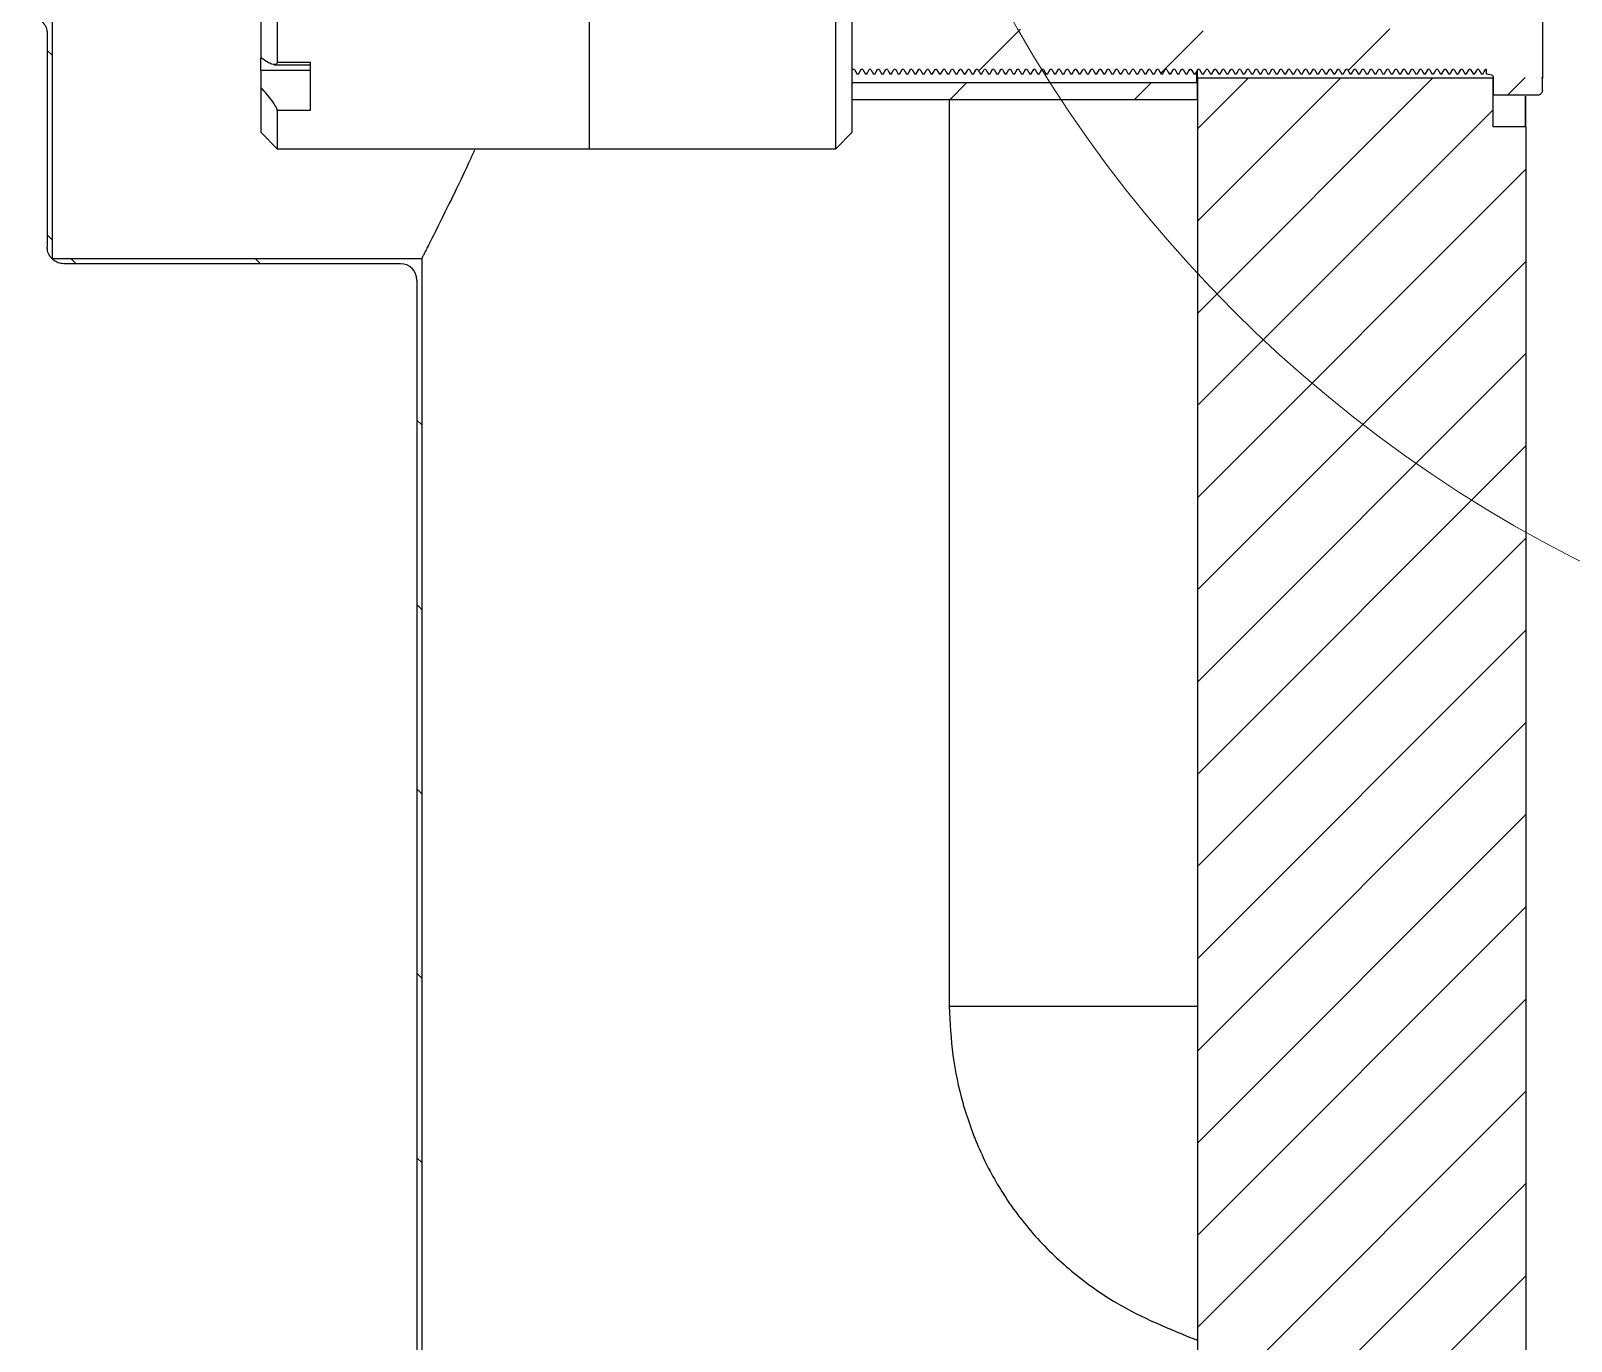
# Model space of a CAD drawing. Header units: millimetres. Extents: x 2 to 1187, y 2 to 839.
# Drawn here: x 635 to 672.51, y 697.73 to 729.63 of the extents above; entities that cross this region are included whole.
import ezdxf

# ---------------------------------------------------------------- set-up
doc = ezdxf.new("R2010")
doc.units = ezdxf.units.MM

# ---------------------------------------------------------------- blocks, each defined once
blk = doc.blocks.new('SW_HATCH_0')
at = {"color": 0, "linetype": 'Continuous', "lineweight": 18}
for p, q in [((7.691, 209.747), (6.677, 208.733)), ((12.143, 209.709), (11.109, 208.675)), ((16.684, 209.76), (15.67, 208.745)), ((-16, 209.233), (-15.88, 209.113)), ((17.729, 208.559), (12, 202.83)), ((15.484, 208.559), (12, 205.076)), ((13.239, 208.559), (12, 207.321)), ((19.983, 208.569), (19.554, 208.139)), ((6.384, 208.439), (5.984, 208.039)), ((10.874, 208.439), (10.474, 208.039)), ((19.2, 207.785), (12, 200.585)), ((20, 206.34), (12, 198.34)), ((-16, 204.743), (-15.88, 204.623)), ((-15.416, 204.159), (-15.296, 204.039)), ((-10.926, 204.159), (-10.806, 204.039)), ((20, 204.095), (12, 196.095)), ((20, 201.85), (12, 193.85)), ((-7, 200.233), (-6.88, 200.113)), ((20, 199.605), (12, 191.605)), ((20, 197.36), (12, 189.36)), ((-7, 195.743), (-6.88, 195.623)), ((20, 195.115), (12, 187.115)), ((20, 192.87), (12, 184.87)), ((-7, 191.253), (-6.88, 191.133)), ((20, 190.625), (12, 182.625)), ((20, 188.38), (12, 180.38)), ((-7, 186.763), (-6.88, 186.643)), ((20, 186.135), (12, 178.135)), ((20, 183.89), (4, 167.89)), ((-7, 182.273), (-6.88, 182.153)), ((20, 181.645), (2, 163.645)), ((20, 179.4), (3.44, 162.839))]:
    blk.add_line(p, q, dxfattribs=at)

msp = doc.modelspace()

# ---------------------------------------------------------------- linework, layer by layer
at = {"color": 7, "linetype": 'Continuous', "lineweight": 25}
for p, q in [((635.524446, 730.084627), (635.524446, 724.084627)), ((671.804446, 729.856184), (671.804446, 729.474189)), ((635.404446, 729.564627), (635.404446, 724.364627)), ((671.804446, 729.474189), (671.804446, 728.782632)), ((641.804446, 728.671681), (640.604446, 728.671681)), ((640.932998, 728.81), (641.804446, 728.81)), ((641.004445, 728.874474), (641.804446, 728.874474)), ((641.804446, 728.874474), (641.804446, 727.692725)), ((655.058157, 728.693527), (655.018661, 728.693527)), ((655.05821, 728.693777), (655.124201, 728.579538)), ((655.152726, 728.579379), (655.218717, 728.69365)), ((655.258183, 728.693527), (655.218665, 728.693527)), ((655.258169, 728.694236), (655.32416, 728.580108)), ((655.411024, 728.681039), (655.418535, 728.693756)), ((655.458196, 728.693527), (655.418684, 728.693527)), ((655.458159, 728.693087), (655.52415, 728.57868)), ((655.552671, 728.578833), (655.618662, 728.69321)), ((655.65819, 728.693527), (655.618715, 728.693527)), ((655.658207, 728.693153), (655.724198, 728.578762)), ((655.752719, 728.578615), (655.81871, 728.693034)), ((655.858163, 728.693527), (655.818624, 728.693527)), ((655.952712, 728.580076), (656.018703, 728.694211)), ((656.058158, 728.693527), (656.018666, 728.693527)), ((656.15267, 728.579607), (656.218661, 728.693833)), ((656.20211, 728.665185), (656.218826, 728.693527)), ((656.258342, 728.693527), (656.218737, 728.693527)), ((656.258186, 728.692758), (656.324177, 728.578271)), ((656.352695, 728.578265), (656.418686, 728.692752)), ((656.458156, 728.693527), (656.418654, 728.693527)), ((656.458209, 728.693868), (656.5242, 728.579651)), ((656.552726, 728.5795), (656.618717, 728.693747)), ((656.658187, 728.693527), (656.618663, 728.693527)), ((656.658166, 728.694191), (656.724157, 728.580053)), ((656.752686, 728.580123), (656.818677, 728.694248)), ((656.808741, 728.677066), (656.818582, 728.69373)), ((656.858186, 728.693527), (656.818688, 728.693527)), ((656.858161, 728.693001), (656.924153, 728.578573)), ((656.952673, 728.578716), (657.018664, 728.693116)), ((657.058176, 728.693527), (657.018706, 728.693527)), ((657.058209, 728.693249), (657.1242, 728.578882)), ((657.152721, 728.578725), (657.218712, 728.693123)), ((657.258165, 728.693527), (657.218623, 728.693527)), ((657.258189, 728.694288), (657.32418, 728.580173)), ((657.352708, 728.580127), (657.4187, 728.694251)), ((657.458158, 728.693527), (657.418668, 728.693527)), ((657.458153, 728.69361), (657.524144, 728.57933)), ((657.602966, 728.666569), (657.618863, 728.693527)), ((657.658321, 728.693527), (657.618747, 728.693527)), ((657.65819, 728.692784), (657.724181, 728.578304)), ((657.752699, 728.578266), (657.818691, 728.692753)), ((657.858156, 728.693527), (657.818647, 728.693527)), ((657.858207, 728.693954), (657.924198, 728.579757)), ((657.952725, 728.579616), (658.018716, 728.69384)), ((658.05819, 728.693527), (658.018663, 728.693527)), ((658.058163, 728.694136), (658.124154, 728.579984)), ((658.152682, 728.580072), (658.218673, 728.694207)), ((658.206677, 728.673458), (658.21863, 728.693703)), ((658.258178, 728.693527), (658.218692, 728.693527)), ((658.258165, 728.692924), (658.324156, 728.578478)), ((658.352676, 728.578606), (658.418667, 728.693027)), ((658.458163, 728.693527), (658.418697, 728.693527)), ((658.45821, 728.693349), (658.524201, 728.579006)), ((658.552723, 728.578843), (658.618714, 728.693218)), ((658.658168, 728.693527), (658.618622, 728.693527)), ((658.752705, 728.580164), (658.818696, 728.694281)), ((658.858157, 728.693527), (658.81867, 728.693527)), ((658.952668, 728.579369), (659.018659, 728.693642)), ((659.004455, 728.669046), (659.01889, 728.693527)), ((659.058241, 728.693527), (659.018747, 728.693527)), ((659.058194, 728.692828), (659.124185, 728.578358)), ((659.152704, 728.578291), (659.218695, 728.692774)), ((659.258156, 728.693527), (659.218641, 728.693527)), ((659.258205, 728.694031), (659.324196, 728.579854)), ((659.352723, 728.579724), (659.418714, 728.693927)), ((659.458194, 728.693527), (659.418662, 728.693527)), ((659.45816, 728.694072), (659.524151, 728.579904)), ((659.552679, 728.580007), (659.61867, 728.694155)), ((659.604875, 728.670292), (659.618679, 728.693677)), ((659.65817, 728.693527), (659.618695, 728.693527)), ((659.658168, 728.692859), (659.724159, 728.578397)), ((659.752679, 728.578507), (659.81867, 728.692948)), ((659.858162, 728.693527), (659.818689, 728.693527)), ((659.858211, 728.693451), (659.924202, 728.579133)), ((659.952725, 728.578966), (660.018716, 728.693317)), ((660.058171, 728.693527), (660.018623, 728.693527)), ((660.058181, 728.694306), (660.124172, 728.580195)), ((660.258157, 728.693527), (660.218673, 728.693527)), ((660.258153, 728.693406), (660.324144, 728.579077)), ((660.40659, 728.672637), (660.418905, 728.693527)), ((660.45823, 728.693527), (660.418742, 728.693527)), ((660.458197, 728.692886), (660.524189, 728.578431)), ((660.552708, 728.578339), (660.618699, 728.692812)), ((660.658157, 728.693527), (660.618635, 728.693527)), ((660.658202, 728.694101), (660.724194, 728.57994)), ((660.752721, 728.579824), (660.818712, 728.694007)), ((660.858197, 728.693527), (660.818662, 728.693527)), ((660.858158, 728.693998), (660.924149, 728.579813)), ((660.952676, 728.579931), (661.018667, 728.694093)), ((661.003394, 728.667672), (661.018729, 728.693654)), ((661.058391, 728.693527), (661.018699, 728.693527)), ((661.058172, 728.692807), (661.124163, 728.578332)), ((661.152682, 728.578421), (661.218673, 728.692878)), ((661.25816, 728.693527), (661.21868, 728.693527)), ((661.258211, 728.693553), (661.324202, 728.579259)), ((661.352726, 728.579092), (661.418717, 728.693419)), ((661.458174, 728.693527), (661.418669, 728.693527)), ((661.552698, 728.580195), (661.618689, 728.694306)), ((661.616824, 728.691082), (661.618436, 728.693811)), ((661.658157, 728.693527), (661.618676, 728.693527)), ((661.752668, 728.579118), (661.818659, 728.693439)), ((661.809356, 728.677322), (661.818909, 728.693527)), ((661.858177, 728.693527), (661.818735, 728.693527)), ((661.858201, 728.692957), (661.924192, 728.578518)), ((661.952711, 728.578406), (662.018703, 728.692866)), ((662.058158, 728.693527), (662.018631, 728.693527)), ((662.0582, 728.694162), (662.124191, 728.580016)), ((662.152718, 728.579914), (662.21871, 728.69408)), ((662.2582, 728.693527), (662.218663, 728.693527)), ((662.258156, 728.693917), (662.324147, 728.579712)), ((662.352674, 728.579843), (662.418665, 728.694023)), ((662.402381, 728.665848), (662.418713, 728.693527)), ((662.45838, 728.693527), (662.418702, 728.693527)), ((662.458176, 728.692771), (662.524167, 728.578287)), ((662.552686, 728.578351), (662.618677, 728.692822)), ((662.658158, 728.693527), (662.618672, 728.693527)), ((662.752726, 728.579219), (662.818718, 728.693521)), ((662.858178, 728.693527), (662.818667, 728.693527)), ((663.0142, 728.686546), (663.018478, 728.693788)), ((663.058208, 728.693527), (663.01868, 728.693527)), ((663.058156, 728.693206), (663.124147, 728.578829)), ((663.212637, 728.682901), (663.218901, 728.693527)), ((663.258206, 728.693527), (663.218727, 728.693527)), ((663.258204, 728.693038), (663.324195, 728.578619)), ((663.352715, 728.578489), (663.418706, 728.692933)), ((663.404446, 728.484627), (663.404446, 728.659505)), ((663.45816, 728.693527), (663.418627, 728.693527)), ((663.458196, 728.694212), (663.524188, 728.580079)), ((663.552716, 728.579993), (663.618707, 728.694143)), ((663.65816, 728.693527), (663.618664, 728.693527)), ((663.658154, 728.693829), (663.724146, 728.579603)), ((663.752672, 728.579745), (663.818663, 728.693944)), ((663.801897, 728.66493), (663.818767, 728.693527)), ((663.858365, 728.693527), (663.818705, 728.693527)), ((663.85818, 728.692752), (663.924171, 728.578264)), ((663.95269, 728.578299), (664.018681, 728.69278)), ((664.058157, 728.693527), (664.018663, 728.693527)), ((664.05821, 728.693751), (664.124202, 728.579505)), ((664.258182, 728.693527), (664.218665, 728.693527)), ((664.25817, 728.694247), (664.324161, 728.580122)), ((664.411698, 728.68221), (664.418522, 728.693763)), ((664.458198, 728.693527), (664.418683, 728.693527)), ((664.458158, 728.693112), (664.524149, 728.578711)), ((664.552671, 728.578867), (664.618662, 728.693237)), ((664.658193, 728.693527), (664.618718, 728.693527)), ((664.658206, 728.693127), (664.724197, 728.578729)), ((664.752718, 728.578586), (664.818709, 728.693011)), ((664.858162, 728.693527), (664.818624, 728.693527)), ((664.858193, 728.694253), (664.924184, 728.580129)), ((664.952713, 728.58006), (665.018704, 728.694197)), ((665.058159, 728.693527), (665.018666, 728.693527)), ((665.15267, 728.579638), (665.218661, 728.693858)), ((665.20198, 728.664985), (665.218815, 728.693527)), ((665.2585, 728.693527), (665.218732, 728.693527)), ((665.258184, 728.692754), (665.324176, 728.578266)), ((665.352694, 728.578269), (665.418685, 728.692756)), ((665.458156, 728.693527), (665.418656, 728.693527)), ((665.458209, 728.693843), (665.5242, 728.57962)), ((665.552726, 728.579467), (665.618717, 728.69372)), ((665.658185, 728.693527), (665.618664, 728.693527)), ((665.658167, 728.694205), (665.724158, 728.58007)), ((665.752687, 728.580135), (665.818678, 728.694258)), ((665.809362, 728.678148), (665.818569, 728.693738)), ((665.858189, 728.693527), (665.818687, 728.693527)), ((665.858161, 728.693024), (665.924152, 728.578602)), ((666.05818, 728.693527), (666.018709, 728.693527)), ((666.058208, 728.693222), (666.124199, 728.578848)), ((666.152721, 728.578693), (666.218712, 728.693097)), ((666.258164, 728.693527), (666.218623, 728.693527)), ((666.25819, 728.694282), (666.324181, 728.580165)), ((666.352709, 728.580114), (666.418701, 728.694241)), ((666.458158, 728.693527), (666.418667, 728.693527)), ((666.458153, 728.693638), (666.524144, 728.579365)), ((666.602662, 728.666071), (666.618854, 728.693527)), ((666.658327, 728.693527), (666.618746, 728.693527)), ((666.658189, 728.692775), (666.72418, 728.578293)), ((666.752698, 728.578263), (666.818689, 728.692751)), ((666.858156, 728.693527), (666.818649, 728.693527)), ((666.858208, 728.69393), (666.924199, 728.579728)), ((666.952725, 728.579584), (667.018716, 728.693814)), ((667.058189, 728.693527), (667.018663, 728.693527)), ((667.058164, 728.694153), (667.124155, 728.580005)), ((667.152683, 728.580088), (667.218674, 728.69422)), ((667.207232, 728.674429), (667.218617, 728.693711)), ((667.25818, 728.693527), (667.218691, 728.693527)), ((667.258164, 728.692945), (667.324155, 728.578504)), ((667.352675, 728.578636), (667.418666, 728.693051)), ((667.458167, 728.693527), (667.4187, 728.693527)), ((667.45821, 728.693321), (667.524201, 728.578971)), ((667.552723, 728.578809), (667.618714, 728.693191)), ((667.658167, 728.693527), (667.618622, 728.693527)), ((667.658186, 728.6943), (667.724177, 728.580187)), ((667.752706, 728.580155), (667.818697, 728.694274)), ((667.858157, 728.693527), (667.81867, 728.693527)), ((668.003971, 728.668237), (668.018883, 728.693527)), ((668.058244, 728.693527), (668.018748, 728.693527)), ((668.058193, 728.692814), (668.124184, 728.578341)), ((668.152702, 728.578282), (668.218694, 728.692766)), ((668.258156, 728.693527), (668.218642, 728.693527)), ((668.258206, 728.69401), (668.324197, 728.579828)), ((668.352723, 728.579695), (668.418715, 728.693903)), ((668.458193, 728.693527), (668.418662, 728.693527)), ((668.458161, 728.694091), (668.524152, 728.579928)), ((668.55268, 728.580027), (668.618671, 728.694171)), ((668.605351, 728.671132), (668.618665, 728.693683)), ((668.658172, 728.693527), (668.618694, 728.693527)), ((668.658167, 728.692876), (668.724158, 728.578418)), ((668.752678, 728.578534), (668.818669, 728.692969)), ((668.858162, 728.693527), (668.818691, 728.693527)), ((668.952724, 728.578931), (669.018716, 728.693289)), ((669.05817, 728.693527), (669.018623, 728.693527)), ((669.058182, 728.694306), (669.124173, 728.580195)), ((669.152702, 728.580182), (669.218693, 728.694295)), ((669.258157, 728.693527), (669.218672, 728.693527)), ((669.258153, 728.693435), (669.324144, 728.579113)), ((669.352668, 728.57928), (669.418659, 728.693569)), ((669.405925, 728.671516), (669.418902, 728.693527)), ((669.458234, 728.693527), (669.418744, 728.693527)), ((669.458196, 728.692868), (669.524188, 728.578409)), ((669.552707, 728.578324), (669.618698, 728.6928)), ((669.658157, 728.693527), (669.618637, 728.693527)), ((669.658203, 728.694082), (669.724194, 728.579917)), ((669.752721, 728.579797), (669.818713, 728.693986)), ((669.858196, 728.693527), (669.818662, 728.693527)), ((669.858159, 728.69402), (669.92415, 728.579839)), ((669.952677, 728.579953), (670.018668, 728.694112)), ((670.003768, 728.668336), (670.018715, 728.693659)), ((670.058165, 728.693527), (670.018698, 728.693527)), ((670.058171, 728.69282), (670.124162, 728.578349)), ((670.152681, 728.578445), (670.218672, 728.692898)), ((670.258162, 728.693527), (670.218683, 728.693527)), ((670.258211, 728.693525), (670.324202, 728.579224)), ((670.441645, 728.693527), (670.418674, 728.693527)), ((670.441645, 728.579227), (670.441645, 728.693527)), ((671.804446, 728.782632), (671.804446, 728.471807)), ((663.394446, 728.364627), (655.004446, 728.364627)), ((655.152673, 728.579227), (655.124148, 728.579227)), ((655.352693, 728.579227), (655.324174, 728.579227)), ((655.552724, 728.579227), (655.524188, 728.579227)), ((655.752722, 728.579227), (655.724107, 728.579227)), ((655.952675, 728.579227), (655.924154, 728.579227)), ((656.152675, 728.579227), (656.124233, 728.579227)), ((656.352881, 728.579227), (656.32413, 728.579227)), ((656.552672, 728.579227), (656.524147, 728.579227)), ((656.752697, 728.579227), (656.724178, 728.579227)), ((656.952714, 728.579227), (656.92418, 728.579227)), ((657.152709, 728.579227), (657.124107, 728.579227)), ((657.352677, 728.579227), (657.324156, 728.579227)), ((657.552674, 728.579227), (657.524231, 728.579227)), ((657.752755, 728.579227), (657.724124, 728.579227)), ((657.952672, 728.579227), (657.924147, 728.579227)), ((658.152701, 728.579227), (658.124181, 728.579227)), ((658.352705, 728.579227), (658.324171, 728.579227)), ((658.552696, 728.579227), (658.524109, 728.579227)), ((658.752679, 728.579227), (658.724159, 728.579227)), ((658.952673, 728.579227), (658.924225, 728.579227)), ((659.152843, 728.579227), (659.124119, 728.579227)), ((659.352671, 728.579227), (659.324147, 728.579227)), ((659.552704, 728.579227), (659.524185, 728.579227)), ((659.752696, 728.579227), (659.724162, 728.579227)), ((659.952682, 728.579227), (659.924153, 728.579227)), ((660.152682, 728.579227), (660.124162, 728.579227)), ((660.352672, 728.579227), (660.324218, 728.579227)), ((660.553068, 728.579227), (660.524114, 728.579227)), ((660.752671, 728.579227), (660.724148, 728.579227)), ((660.952708, 728.579227), (660.924188, 728.579227)), ((661.152687, 728.579227), (661.124154, 728.579227)), ((661.352677, 728.579227), (661.324151, 728.579227)), ((661.552685, 728.579227), (661.524166, 728.579227)), ((661.752672, 728.579227), (661.724209, 728.579227)), ((661.952749, 728.579227), (661.924111, 728.579227)), ((662.152672, 728.579227), (662.124149, 728.579227)), ((662.352711, 728.579227), (662.324191, 728.579227)), ((662.552681, 728.579227), (662.524146, 728.579227)), ((662.752675, 728.579227), (662.724149, 728.579227)), ((662.952689, 728.579227), (662.924169, 728.579227)), ((663.152672, 728.579227), (663.124199, 728.579227)), ((663.352738, 728.579227), (663.324109, 728.579227)), ((663.394446, 728.364627), (663.394446, 728.643652)), ((663.404446, 728.354627), (663.394446, 728.364627)), ((663.404446, 728.484627), (663.404446, 696.764627)), ((670.604446, 728.484627), (663.404446, 728.484627)), ((663.404446, 727.964627), (663.404446, 728.354627)), ((663.552673, 728.579227), (663.524151, 728.579227)), ((663.752714, 728.579227), (663.724223, 728.579227)), ((663.952899, 728.579227), (663.924138, 728.579227)), ((664.152674, 728.579227), (664.124148, 728.579227)), ((664.352692, 728.579227), (664.324173, 728.579227)), ((664.552673, 728.579227), (664.524191, 728.579227)), ((664.752726, 728.579227), (664.724107, 728.579227)), ((664.952674, 728.579227), (664.924153, 728.579227)), ((665.152676, 728.579227), (665.124232, 728.579227)), ((665.352885, 728.579227), (665.324131, 728.579227)), ((665.552673, 728.579227), (665.524147, 728.579227)), ((665.752696, 728.579227), (665.724177, 728.579227)), ((665.952717, 728.579227), (665.924182, 728.579227)), ((666.152713, 728.579227), (666.124107, 728.579227)), ((666.352676, 728.579227), (666.324155, 728.579227)), ((666.552674, 728.579227), (666.524232, 728.579227)), ((666.752869, 728.579227), (666.724125, 728.579227)), ((666.952672, 728.579227), (666.924147, 728.579227)), ((667.152699, 728.579227), (667.12418, 728.579227)), ((667.352707, 728.579227), (667.324173, 728.579227)), ((667.5527, 728.579227), (667.524108, 728.579227)), ((667.752679, 728.579227), (667.724158, 728.579227)), ((667.952673, 728.579227), (667.924227, 728.579227)), ((668.152849, 728.579227), (668.12412, 728.579227)), ((668.352671, 728.579227), (668.324147, 728.579227)), ((668.552703, 728.579227), (668.524184, 728.579227)), ((668.752698, 728.579227), (668.724164, 728.579227)), ((668.952686, 728.579227), (668.924153, 728.579227)), ((669.152681, 728.579227), (669.124161, 728.579227)), ((669.352672, 728.579227), (669.32422, 728.579227)), ((669.552762, 728.579227), (669.524115, 728.579227)), ((669.752671, 728.579227), (669.724148, 728.579227)), ((669.952707, 728.579227), (669.924187, 728.579227)), ((670.15269, 728.579227), (670.124156, 728.579227)), ((670.352684, 728.579227), (670.324152, 728.579227)), ((670.571392, 728.556349), (670.441645, 728.579227)), ((670.604446, 728.516957), (670.604446, 728.064627)), ((670.604446, 727.294427), (670.604446, 728.484627)), ((671.804446, 728.471807), (671.782297, 728.493956)), ((671.804446, 728.184627), (671.804446, 728.471807)), ((655.004446, 727.964627), (663.404446, 727.964627)), ((657.364648, 727.964627), (657.364648, 705.883823)), ((671.684446, 728.064627), (670.604446, 728.064627)), ((671.394446, 727.294427), (671.394446, 728.046407)), ((671.404446, 727.284427), (671.404446, 728.04607)), ((641.804446, 727.692725), (641.004445, 727.692725)), ((640.604446, 727.164632), (641.004445, 726.764636)), ((654.604446, 726.764627), (655.004446, 727.164627)), ((671.394446, 727.294427), (670.604446, 727.294427)), ((671.404446, 727.284427), (671.394446, 727.294427)), ((671.404446, 727.284427), (671.404446, 696.764627)), ((641.004445, 726.764636), (648.604446, 726.764636)), ((648.604446, 726.764627), (654.604446, 726.764627)), ((644.524446, 724.084627), (635.524446, 724.084627)), ((644.004446, 723.964627), (635.804446, 723.964627)), ((644.524446, 724.084627), (644.524446, 696.764627)), ((644.404446, 723.564627), (644.404446, 696.764627)), ((657.364648, 705.883823), (663.404446, 705.883823))]:
    msp.add_line(p, q, dxfattribs=at)
at = {"color": 7, "linetype": 'Continuous', "lineweight": 25, "flags": 128}
for points in [[(655.352689, 728.580161), (655.371524, 728.612732), (655.390359, 728.645303), (655.41868, 728.694279)], [(655.858192, 728.694262), (655.877027, 728.661691), (655.895861, 728.629119), (655.924183, 728.58014)], [(656.058153, 728.693709), (656.076971, 728.661128), (656.095789, 728.628547), (656.124144, 728.579453)], [(657.552669, 728.579491), (657.571487, 728.612071), (657.590306, 728.644651), (657.61866, 728.693739)], [(658.658185, 728.694303), (658.67702, 728.661732), (658.695856, 728.629162), (658.724176, 728.580191)], [(658.858153, 728.693509), (658.876964, 728.660924), (658.895776, 728.62834), (658.924144, 728.579204)], [(660.152701, 728.580187), (660.171537, 728.612757), (660.190372, 728.645328), (660.218692, 728.694299)], [(660.352668, 728.579244), (660.371481, 728.611828), (660.390293, 728.644412), (660.418659, 728.693541)], [(661.458177, 728.694298), (661.477013, 728.661727), (661.495848, 728.629157), (661.524169, 728.580185)], [(661.658154, 728.693305), (661.67696, 728.660717), (661.695766, 728.62813), (661.724146, 728.578951)], [(662.658211, 728.693653), (662.677027, 728.661072), (662.695843, 728.62849), (662.724202, 728.579384)], [(662.858174, 728.694278), (662.877009, 728.661707), (662.895843, 728.629136), (662.924165, 728.58016)], [(662.952694, 728.58019), (662.971529, 728.61276), (662.990365, 728.645331), (663.018685, 728.694302)], [(663.152669, 728.578991), (663.171476, 728.611578), (663.190282, 728.644166), (663.21866, 728.693337)], [(664.152726, 728.579345), (664.171542, 728.611927), (664.190357, 728.644509), (664.218718, 728.693622)], [(664.35269, 728.58017), (664.371525, 728.61274), (664.39036, 728.645311), (664.418681, 728.694285)], [(665.058153, 728.693736), (665.076972, 728.661155), (665.09579, 728.628575), (665.124144, 728.579486)], [(665.952673, 728.578748), (665.971473, 728.611339), (665.990274, 728.643929), (666.018664, 728.693142)], [(666.552669, 728.579524), (666.571488, 728.612104), (666.590308, 728.644684), (666.61866, 728.693766)], [(667.858153, 728.693537), (667.876965, 728.660953), (667.895778, 728.62837), (667.924144, 728.57924)], [(667.952668, 728.579404), (667.971485, 728.611985), (667.990301, 728.644567), (668.018659, 728.693669)], [(668.858211, 728.693422), (668.87702, 728.660837), (668.895829, 728.628251), (668.924202, 728.579097)], [(670.352726, 728.579067), (670.371534, 728.611653), (670.390343, 728.644239), (670.418717, 728.693398)]]:
    msp.add_lwpolyline(points, dxfattribs=at)
at = {"color": 7, "linetype": 'Continuous', "lineweight": 18}
msp.add_circle((687.404448, 745.964627), 32.716026, dxfattribs=at)
at = {"color": 7, "linetype": 'Continuous', "lineweight": 25}
msp.add_arc((644.004446, 723.564627), 0.4, 0, 90, dxfattribs=at)
for points in [[(648.604446, 726.764636), (648.604446, 726.796338), (648.604446, 726.859742), (648.604446, 727.369763), (648.604446, 728.174362), (648.604446, 729.289677), (648.604446, 730.688611), (648.604446, 732.349376), (648.604446, 734.242981), (648.604446, 736.337178), (648.604446, 738.596095), (648.604446, 740.981092), (648.604446, 743.451358), (648.604446, 745.126871), (648.604446, 745.964627)], [(654.604446, 726.764627), (654.604446, 726.796329), (654.604446, 726.859733), (654.604446, 727.369755), (654.604446, 728.174354), (654.604446, 729.289669), (654.604446, 730.688604), (654.604446, 732.34937), (654.604446, 734.242975), (654.604446, 736.337174), (654.604446, 738.596092), (654.604446, 740.98109), (654.604446, 743.451357), (654.604446, 745.12687), (654.604446, 745.964627)], [(655.004446, 727.164627), (655.004446, 727.195668), (655.004446, 727.257751), (655.004446, 727.757148), (655.004446, 728.544984), (655.004446, 729.637064), (655.004446, 731.006855), (655.004446, 732.633021), (655.004446, 734.487176), (655.004446, 736.537746), (655.004446, 738.749603), (655.004446, 741.084913), (655.004446, 743.503717), (655.004446, 745.144323), (655.004446, 745.964627)], [(640.604446, 737.903852), (640.604446, 736.957262), (640.604446, 735.064082), (640.604446, 732.614728), (640.604446, 730.503144), (640.604446, 729.487986), (640.604446, 728.980407)], [(641.004445, 737.214409), (641.004445, 736.345317), (641.004445, 734.607132), (641.004445, 732.340448), (641.004445, 730.360178), (641.004445, 729.369709), (641.004445, 728.874474)], [(640.604446, 728.671681), (640.604446, 728.642346), (640.604446, 728.583676), (640.604446, 728.480078), (640.604446, 728.369642), (640.604446, 728.293308), (640.604446, 728.255141)], [(640.604446, 728.255141), (640.604446, 727.938079), (640.604446, 727.303955), (640.604446, 727.211073), (640.604446, 727.164632)], [(641.004445, 727.692725), (641.004445, 727.422742), (641.004445, 726.882776), (641.004445, 726.804016), (641.004445, 726.764636)]]:
    msp.add_open_spline(points, degree=3, dxfattribs=at)
for points, knots in [([(635.004446, 729.964627), (635.049389, 729.96021), (635.139301, 729.951374), (635.259161, 729.882449), (635.349642, 729.780968), (635.397608, 729.668483), (635.402503, 729.594141), (635.404446, 729.564627)], [0, 0, 0, 0, 0.214567573, 0.429261212, 0.643954852, 0.858648492, 1, 1, 1, 1]), ([(641.004445, 728.874474), (641.002667, 728.861064), (640.999031, 728.833642), (640.96337, 728.804535), (640.885518, 728.812926), (640.755586, 728.873698), (640.658104, 728.942523), (640.604446, 728.980407)], [0, 0, 0, 0, 0.114271727, 0.233666498, 0.496281846, 0.722732416, 1, 1, 1, 1]), ([(640.604446, 728.671681), (640.604446, 728.746029), (640.604446, 728.839566), (640.604446, 728.956432), (640.604446, 728.980407)], [0, 0, 0, 0, 0.794850823, 1, 1, 1, 1]), ([(655.15546, 728.581992), (655.166579, 728.601157), (655.188152, 728.638339), (655.20976, 728.675513), (655.22023, 728.693527)], [0, 0, 0, 0, 0.515429889, 1, 1, 1, 1]), ([(655.555866, 728.581296), (655.566976, 728.600469), (655.588662, 728.637892), (655.61037, 728.675289), (655.620956, 728.693527)], [0, 0, 0, 0, 0.5123180169, 1, 1, 1, 1]), ([(655.755397, 728.581146), (655.766512, 728.600332), (655.788217, 728.637797), (655.809956, 728.675253), (655.820562, 728.693527)], [0, 0, 0, 0, 0.512119343, 1, 1, 1, 1]), ([(656.35552, 728.580696), (656.366631, 728.59989), (656.388408, 728.637508), (656.410213, 728.67511), (656.420892, 728.693527)], [0, 0, 0, 0, 0.510209864, 1, 1, 1, 1]), ([(656.555483, 728.582126), (656.566603, 728.601287), (656.588155, 728.638425), (656.609742, 728.675554), (656.620191, 728.693527)], [0, 0, 0, 0, 0.515946519, 1, 1, 1, 1]), ([(656.955826, 728.581162), (656.966935, 728.600337), (656.988642, 728.637805), (657.01037, 728.675247), (657.020978, 728.693527)], [0, 0, 0, 0, 0.5117833733, 1, 1, 1, 1]), ([(657.155396, 728.581269), (657.166512, 728.600452), (657.188197, 728.637876), (657.209917, 728.675291), (657.220504, 728.693527)], [0, 0, 0, 0, 0.512607834, 1, 1, 1, 1]), ([(657.755487, 728.580717), (657.766598, 728.599911), (657.788371, 728.637522), (657.810174, 728.675118), (657.82085, 728.693527)], [0, 0, 0, 0, 0.510332984, 1, 1, 1, 1]), ([(657.95551, 728.582253), (657.96663, 728.601411), (657.988162, 728.638506), (658.009729, 728.675593), (658.020158, 728.693527)], [0, 0, 0, 0, 0.516438357, 1, 1, 1, 1]), ([(658.355779, 728.581035), (658.366888, 728.600213), (658.388614, 728.637723), (658.410362, 728.675207), (658.420991, 728.693527)], [0, 0, 0, 0, 0.51127531, 1, 1, 1, 1]), ([(658.555399, 728.5814), (658.566516, 728.60058), (658.588181, 728.63796), (658.609881, 728.675331), (658.620446, 728.693527)], [0, 0, 0, 0, 0.513123171, 1, 1, 1, 1]), ([(659.155458, 728.580761), (659.166571, 728.599955), (659.188337, 728.63755), (659.210133, 728.675132), (659.220802, 728.693527)], [0, 0, 0, 0, 0.510536627, 1, 1, 1, 1]), ([(659.355539, 728.582373), (659.366659, 728.601527), (659.388172, 728.638583), (659.40972, 728.67563), (659.42013, 728.693527)], [0, 0, 0, 0, 0.516898325, 1, 1, 1, 1]), ([(659.755727, 728.580918), (659.766834, 728.600099), (659.788578, 728.637647), (659.810344, 728.675171), (659.820992, 728.693527)], [0, 0, 0, 0, 0.51081678, 1, 1, 1, 1]), ([(659.955407, 728.581536), (659.966524, 728.600713), (659.988168, 728.638047), (660.009847, 728.675373), (660.02039, 728.693527)], [0, 0, 0, 0, 0.513656699, 1, 1, 1, 1]), ([(660.555436, 728.580824), (660.566549, 728.600017), (660.588305, 728.637591), (660.610092, 728.675152), (660.62075, 728.693527)], [0, 0, 0, 0, 0.510812426, 1, 1, 1, 1]), ([(660.755569, 728.582484), (660.76669, 728.601635), (660.788186, 728.638654), (660.809717, 728.675663), (660.820109, 728.693527)], [0, 0, 0, 0, 0.517319812, 1, 1, 1, 1]), ([(661.155669, 728.580816), (661.166777, 728.600001), (661.188537, 728.637582), (661.21032, 728.675141), (661.220983, 728.693527)], [0, 0, 0, 0, 0.510486416, 1, 1, 1, 1]), ([(661.355419, 728.581675), (661.366537, 728.600848), (661.388159, 728.638136), (661.409816, 728.675416), (661.420337, 728.693527)], [0, 0, 0, 0, 0.5141998436, 1, 1, 1, 1]), ([(661.955418, 728.580906), (661.966532, 728.600097), (661.988275, 728.637643), (662.01005, 728.675178), (662.020695, 728.693527)], [0, 0, 0, 0, 0.51115198, 1, 1, 1, 1]), ([(662.155602, 728.582583), (662.166723, 728.601731), (662.188204, 728.638718), (662.209719, 728.675693), (662.220095, 728.693527)], [0, 0, 0, 0, 0.517696778, 1, 1, 1, 1]), ([(662.555617, 728.580746), (662.566726, 728.599934), (662.588496, 728.637538), (662.610291, 728.675122), (662.620965, 728.693527)], [0, 0, 0, 0, 0.510279272, 1, 1, 1, 1]), ([(662.755434, 728.581815), (662.766553, 728.600985), (662.788153, 728.638226), (662.809789, 728.675459), (662.820287, 728.693527)], [0, 0, 0, 0, 0.514744169, 1, 1, 1, 1]), ([(663.355406, 728.581003), (663.36652, 728.600192), (663.388248, 728.637705), (663.410008, 728.675208), (663.420637, 728.693527)], [0, 0, 0, 0, 0.51154677, 1, 1, 1, 1]), ([(663.955571, 728.580706), (663.96668, 728.599897), (663.988456, 728.637513), (664.010259, 728.675111), (664.020938, 728.693527)], [0, 0, 0, 0, 0.510184193, 1, 1, 1, 1]), ([(664.155454, 728.581954), (664.166573, 728.60112), (664.188151, 728.638314), (664.209765, 728.675502), (664.220242, 728.693527)], [0, 0, 0, 0, 0.515281428, 1, 1, 1, 1]), ([(664.555876, 728.581334), (664.566987, 728.600506), (664.588667, 728.637918), (664.610368, 728.675301), (664.620948, 728.693527)], [0, 0, 0, 0, 0.5124719, 1, 1, 1, 1]), ([(664.755398, 728.581113), (664.766513, 728.6003), (664.788224, 728.637776), (664.809967, 728.675243), (664.820579, 728.693527)], [0, 0, 0, 0, 0.511988193, 1, 1, 1, 1]), ([(665.35553, 728.580695), (665.366641, 728.599888), (665.388418, 728.637507), (665.410223, 728.675109), (665.420903, 728.693527)], [0, 0, 0, 0, 0.510190982, 1, 1, 1, 1]), ([(665.555476, 728.582089), (665.566596, 728.601251), (665.588153, 728.638401), (665.609746, 728.675543), (665.620201, 728.693527)], [0, 0, 0, 0, 0.515803644, 1, 1, 1, 1]), ([(665.955838, 728.581199), (665.966947, 728.600373), (665.988648, 728.637829), (666.010371, 728.675259), (666.020973, 728.693527)], [0, 0, 0, 0, 0.511931137, 1, 1, 1, 1]), ([(666.155396, 728.581233), (666.166512, 728.600418), (666.188203, 728.637853), (666.209928, 728.67528), (666.22052, 728.693527)], [0, 0, 0, 0, 0.512467585, 1, 1, 1, 1]), ([(666.755495, 728.580709), (666.766607, 728.599903), (666.788381, 728.637516), (666.810185, 728.675115), (666.820862, 728.693527)], [0, 0, 0, 0, 0.5102899087, 1, 1, 1, 1]), ([(666.955502, 728.582218), (666.966622, 728.601377), (666.988159, 728.638484), (667.009732, 728.675583), (667.020166, 728.693527)], [0, 0, 0, 0, 0.516303173, 1, 1, 1, 1]), ([(667.355793, 728.58107), (667.366902, 728.600247), (667.388623, 728.637746), (667.410365, 728.675218), (667.420988, 728.693527)], [0, 0, 0, 0, 0.511414851, 1, 1, 1, 1]), ([(667.555398, 728.581362), (667.566514, 728.600544), (667.588185, 728.637936), (667.609891, 728.67532), (667.620462, 728.693527)], [0, 0, 0, 0, 0.5129762599, 1, 1, 1, 1]), ([(668.155466, 728.580747), (668.166578, 728.59994), (668.188346, 728.637541), (668.210145, 728.675127), (668.220816, 728.693527)], [0, 0, 0, 0, 0.510471801, 1, 1, 1, 1]), ([(668.35553, 728.582341), (668.36665, 728.601496), (668.388169, 728.638562), (668.409722, 728.67562), (668.420137, 728.693527)], [0, 0, 0, 0, 0.51677278, 1, 1, 1, 1]), ([(668.755742, 728.58095), (668.766849, 728.600129), (668.788589, 728.637667), (668.81035, 728.675181), (668.820993, 728.693527)], [0, 0, 0, 0, 0.510934053, 1, 1, 1, 1]), ([(668.955404, 728.581497), (668.966521, 728.600675), (668.988171, 728.638022), (669.009856, 728.675362), (669.020406, 728.693527)], [0, 0, 0, 0, 0.51350555, 1, 1, 1, 1]), ([(669.555442, 728.580805), (669.566555, 728.599998), (669.588314, 728.637578), (669.610104, 728.675146), (669.620765, 728.693527)], [0, 0, 0, 0, 0.510728182, 1, 1, 1, 1]), ([(669.755561, 728.582454), (669.766681, 728.601605), (669.788182, 728.638635), (669.809717, 728.675654), (669.820115, 728.693527)], [0, 0, 0, 0, 0.517205708, 1, 1, 1, 1]), ([(670.155685, 728.580844), (670.166793, 728.600027), (670.188548, 728.6376), (670.210327, 728.675149), (670.220986, 728.693527)], [0, 0, 0, 0, 0.510572469, 1, 1, 1, 1]), ([(655.360004, 728.597414), (655.359705, 728.595204), (655.357258, 728.577101), (655.354827, 728.578233), (655.352693, 728.579227)], [0, 0, 0, 0, 0.122094926, 1, 1, 1, 1]), ([(655.959945, 728.597069), (655.959666, 728.595007), (655.957232, 728.57703), (655.954815, 728.578195), (655.952675, 728.579227)], [0, 0, 0, 0, 0.114675202, 1, 1, 1, 1]), ([(656.15995, 728.597313), (656.159651, 728.595106), (656.157214, 728.577093), (656.154797, 728.578229), (656.152675, 728.579227)], [0, 0, 0, 0, 0.122491944, 1, 1, 1, 1]), ([(656.760009, 728.597431), (656.759708, 728.59521), (656.75726, 728.577106), (656.754829, 728.578236), (656.752697, 728.579227)], [0, 0, 0, 0, 0.12268837, 1, 1, 1, 1]), ([(657.359957, 728.597144), (657.359674, 728.595053), (657.357236, 728.577045), (657.354816, 728.578203), (657.352677, 728.579227)], [0, 0, 0, 0, 0.11613841, 1, 1, 1, 1]), ([(657.559942, 728.597284), (657.559645, 728.595085), (657.55721, 728.577088), (657.554794, 728.578227), (657.552674, 728.579227)], [0, 0, 0, 0, 0.122177406, 1, 1, 1, 1]), ([(658.160011, 728.597434), (658.15971, 728.595207), (658.157262, 728.577108), (658.154832, 728.578237), (658.152701, 728.579227)], [0, 0, 0, 0, 0.123049154, 1, 1, 1, 1]), ([(658.759968, 728.597214), (658.759681, 728.595094), (658.757241, 728.577059), (658.754818, 728.578211), (658.752679, 728.579227)], [0, 0, 0, 0, 0.1175369287, 1, 1, 1, 1]), ([(658.959936, 728.597254), (658.959639, 728.595064), (658.957206, 728.577083), (658.954793, 728.578225), (658.952673, 728.579227)], [0, 0, 0, 0, 0.121815382, 1, 1, 1, 1]), ([(659.560012, 728.597423), (659.55971, 728.595195), (659.557264, 728.577107), (659.554834, 728.578237), (659.552704, 728.579227)], [0, 0, 0, 0, 0.1231579758, 1, 1, 1, 1]), ([(660.159979, 728.597277), (660.159688, 728.595131), (660.157245, 728.577071), (660.15482, 728.578217), (660.152682, 728.579227)], [0, 0, 0, 0, 0.1188397028, 1, 1, 1, 1]), ([(660.359929, 728.597223), (660.359634, 728.595042), (660.357203, 728.577078), (660.354791, 728.578222), (660.352672, 728.579227)], [0, 0, 0, 0, 0.121390948, 1, 1, 1, 1]), ([(660.96001, 728.597398), (660.959709, 728.595175), (660.957264, 728.577103), (660.954837, 728.578235), (660.952708, 728.579227)], [0, 0, 0, 0, 0.12302339, 1, 1, 1, 1]), ([(661.559988, 728.597331), (661.559695, 728.595161), (661.55725, 728.577083), (661.554822, 728.578223), (661.552685, 728.579227)], [0, 0, 0, 0, 0.120018687, 1, 1, 1, 1]), ([(661.759924, 728.597185), (661.75963, 728.595019), (661.757201, 728.57707), (661.754791, 728.578218), (661.752672, 728.579227)], [0, 0, 0, 0, 0.120694178, 1, 1, 1, 1]), ([(662.360008, 728.597371), (662.359708, 728.595154), (662.357265, 728.5771), (662.354839, 728.578233), (662.352711, 728.579227)], [0, 0, 0, 0, 0.122838389, 1, 1, 1, 1]), ([(662.959996, 728.597375), (662.9597, 728.595185), (662.957253, 728.577092), (662.954824, 728.578228), (662.952689, 728.579227)], [0, 0, 0, 0, 0.121042393, 1, 1, 1, 1]), ([(663.159918, 728.59715), (663.159627, 728.594996), (663.157199, 728.577064), (663.154791, 728.578214), (663.152672, 728.579227)], [0, 0, 0, 0, 0.120139675, 1, 1, 1, 1]), ([(663.55993, 728.596967), (663.559656, 728.594945), (663.557226, 728.577011), (663.554813, 728.578185), (663.552673, 728.579227)], [0, 0, 0, 0, 0.11275031, 1, 1, 1, 1]), ([(663.760006, 728.597345), (663.759706, 728.595133), (663.757265, 728.577096), (663.754841, 728.578231), (663.752714, 728.579227)], [0, 0, 0, 0, 0.122625684, 1, 1, 1, 1]), ([(664.360003, 728.597407), (664.359704, 728.595201), (664.357257, 728.577099), (664.354826, 728.578232), (664.352692, 728.579227)], [0, 0, 0, 0, 0.121891124, 1, 1, 1, 1]), ([(664.959942, 728.597047), (664.959664, 728.594994), (664.957231, 728.577026), (664.954814, 728.578193), (664.952674, 728.579227)], [0, 0, 0, 0, 0.1142618, 1, 1, 1, 1]), ([(665.159952, 728.597321), (665.159653, 728.595112), (665.157216, 728.577094), (665.154798, 728.57823), (665.152676, 728.579227)], [0, 0, 0, 0, 0.122571421, 1, 1, 1, 1]), ([(665.760008, 728.597428), (665.759708, 728.595209), (665.75726, 728.577105), (665.754829, 728.578235), (665.752696, 728.579227)], [0, 0, 0, 0, 0.122544752, 1, 1, 1, 1]), ([(666.359954, 728.597123), (666.359672, 728.59504), (666.357235, 728.577041), (666.354816, 728.578201), (666.352676, 728.579227)], [0, 0, 0, 0, 0.115731986, 1, 1, 1, 1]), ([(666.559944, 728.597292), (666.559647, 728.595091), (666.557211, 728.577089), (666.554795, 728.578228), (666.552674, 728.579227)], [0, 0, 0, 0, 0.122269821, 1, 1, 1, 1]), ([(667.160011, 728.597435), (667.15971, 728.595209), (667.157262, 728.577107), (667.154831, 728.578237), (667.1527, 728.579227)], [0, 0, 0, 0, 0.122972219, 1, 1, 1, 1]), ([(667.759965, 728.597195), (667.759679, 728.595083), (667.75724, 728.577055), (667.754817, 728.578209), (667.752679, 728.579227)], [0, 0, 0, 0, 0.117152437, 1, 1, 1, 1]), ([(667.959938, 728.597263), (667.959641, 728.59507), (667.957207, 728.577084), (667.954793, 728.578225), (667.952673, 728.579227)], [0, 0, 0, 0, 0.121921068, 1, 1, 1, 1]), ([(668.560012, 728.597428), (668.55971, 728.595199), (668.557263, 728.577107), (668.554834, 728.578237), (668.552703, 728.579227)], [0, 0, 0, 0, 0.123153787, 1, 1, 1, 1]), ([(669.159976, 728.59726), (669.159686, 728.595121), (669.157244, 728.577068), (669.154819, 728.578215), (669.152681, 728.579227)], [0, 0, 0, 0, 0.118484857, 1, 1, 1, 1]), ([(669.359931, 728.597232), (669.359636, 728.595048), (669.357204, 728.577079), (669.354792, 728.578223), (669.352672, 728.579227)], [0, 0, 0, 0, 0.121518462, 1, 1, 1, 1]), ([(669.960011, 728.597406), (669.95971, 728.595181), (669.957264, 728.577105), (669.954836, 728.578235), (669.952707, 728.579227)], [0, 0, 0, 0, 0.1230741634, 1, 1, 1, 1]), ([(670.359207, 728.593976), (670.35756, 728.58782), (670.355384, 728.579679), (670.353213, 728.579316), (670.352684, 728.579227)], [0, 0, 0, 0, 0.7563412, 1, 1, 1, 1]), ([(670.571392, 728.556349), (670.575719, 728.555143), (670.584398, 728.552722), (670.594993, 728.54389), (670.602198, 728.532335), (670.604356, 728.522734), (670.604436, 728.517608), (670.604446, 728.516957)], [0, 0, 0, 0, 0.240139838, 0.48171996, 0.723300081, 0.964880202, 1, 1, 1, 1]), ([(641.004445, 727.692725), (641.002551, 727.705282), (640.998708, 727.730762), (640.961412, 727.808612), (640.880784, 727.930895), (640.752023, 728.093323), (640.654316, 728.200459), (640.604446, 728.255141)], [0, 0, 0, 0, 0.120975594, 0.245482639, 0.49642843, 0.742977474, 1, 1, 1, 1]), ([(671.804446, 728.184627), (671.804282, 728.180014), (671.803642, 728.16197), (671.794338, 728.131116), (671.770532, 728.097725), (671.736916, 728.074229), (671.706347, 728.065344), (671.688681, 728.064766), (671.684446, 728.064627)], [0, 0, 0, 0, 0.073719103, 0.288366589, 0.503014074, 0.717661559, 0.932309044, 1, 1, 1, 1]), ([(644.524446, 724.084627), (644.532914, 724.10128), (644.549933, 724.134749), (644.713521, 724.455182), (645.07371, 725.18358), (645.487034, 726.012574), (645.784708, 726.676387), (645.824282, 726.764636)], [0, 0, 0, 0, 0.175524258, 0.352778272, 0.649181139, 0.953361685, 1, 1, 1, 1]), ([(635.804446, 723.964627), (635.759503, 723.969044), (635.669591, 723.977879), (635.549731, 724.046805), (635.459249, 724.148286), (635.411284, 724.260771), (635.406389, 724.335113), (635.404446, 724.364627)], [0, 0, 0, 0, 0.214567573, 0.429261212, 0.643954852, 0.858648492, 1, 1, 1, 1]), ([(657.364648, 705.883823), (657.383585, 705.483768), (657.421466, 704.683502), (657.676144, 703.503438), (658.07849, 702.383104), (658.664158, 701.279893), (659.436303, 700.260166), (660.381344, 699.367286), (661.66762, 698.4555), (662.730362, 698.02506), (663.404446, 697.752038)], [0, 0, 0, 0, 0.099335065, 0.198709062, 0.303694958, 0.408774254, 0.535383377, 0.662148053, 0.785704685, 1, 1, 1, 1])]:
    msp.add_open_spline(points, degree=3, knots=knots, dxfattribs=at)

# ---------------------------------------------------------------- block references
at = {"color": 7, "linetype": 'Continuous', "lineweight": 18}
msp.add_blockref('SW_HATCH_0', (651.404446, 519.925139), dxfattribs=at)

doc.saveas('drawing.dxf')
